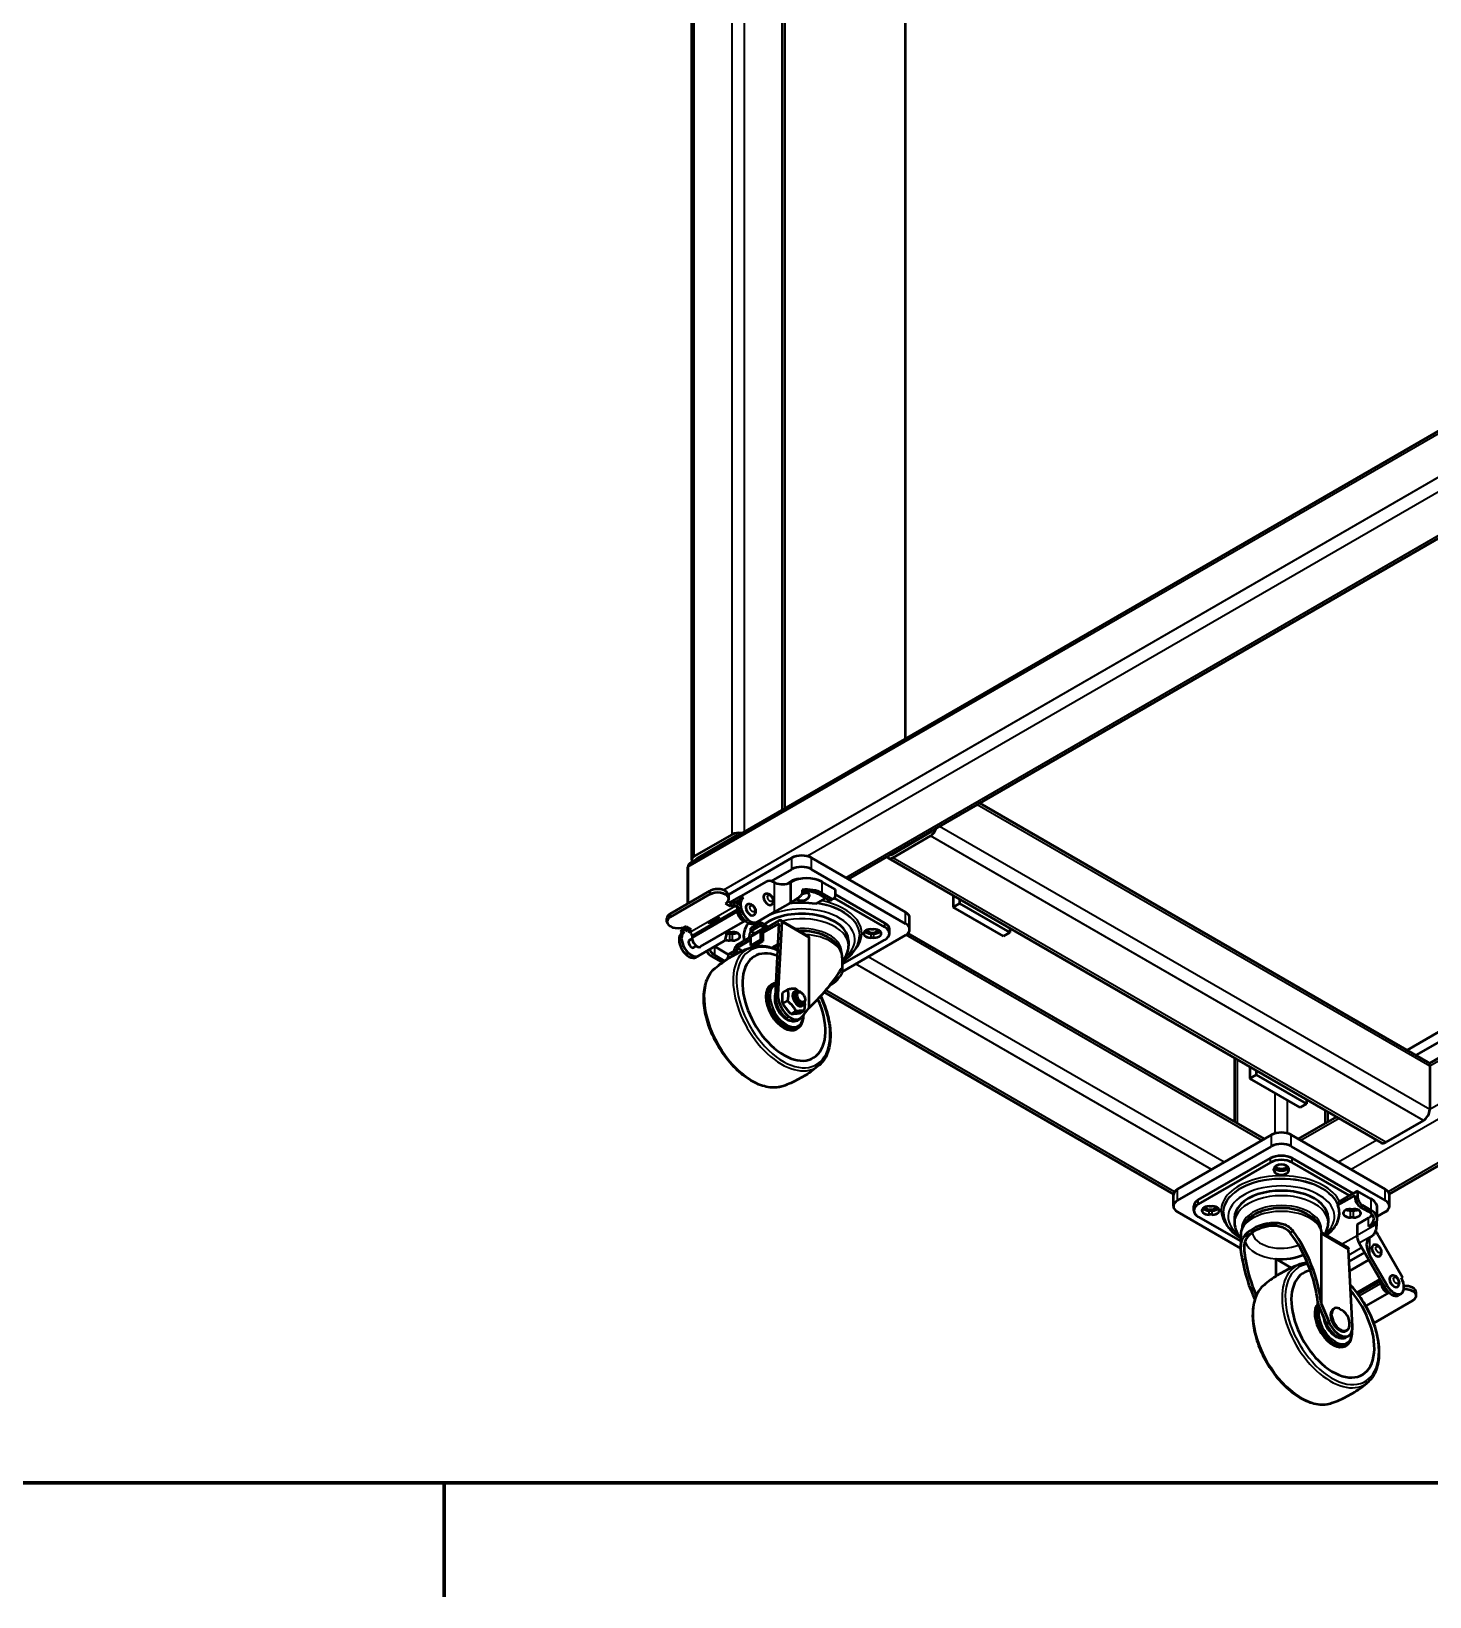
# Model space of a CAD drawing. Header units: millimetres. Extents: x 66 to 8570, y 188 to 5400.
# Drawn here: x 1864 to 2864, y 234 to 1353 of the extents above; entities that cross this region are included whole.
import ezdxf

# ---------------------------------------------------------------- set-up
doc = ezdxf.new("R2010")
doc.units = ezdxf.units.MM
doc.header["$LTSCALE"] = 20
for name, color, linetype, lineweight in [('Border (ANSI)', 7, 'Continuous', 70), ('Visible (ANSI)', 7, 'Continuous', 50), ('Visible Narrow (ANSI)', 7, 'Continuous', 35)]:
    doc.layers.add(name, color=color, linetype=linetype, lineweight=lineweight)

# ---------------------------------------------------------------- blocks, each defined once
blk = doc.blocks.new('Borders Default Border')
at = {"layer": 'Border (ANSI)'}
blk.add_line((107.95, 15.748), (107.95, 11.684), dxfattribs=at)
at = {"layer": 'Border (ANSI)', "flags": 128}
blk.add_lwpolyline([(9.652, 15.748), (9.652, 263.652), (422.148, 263.652), (422.148, 15.748), (9.652, 15.748)], dxfattribs=at)

msp = doc.modelspace()

# ---------------------------------------------------------------- linework, layer by layer
at = {"layer": 'Visible (ANSI)'}
for p, q in [((2336, 760.4), (2336, 2227.9)), ((2402.5, 797.3), (2402.5, 1700.1)), ((2488.9, 847.2), (2488.9, 1617.7)), ((2990.9, 1137), (2336, 758.9)), ((2927.6, 1023.6), (2447.9, 746.7)), ((3296.5, 883.8), (2847.5, 624.5)), ((2854, 620.7), (3256.7, 853.3)), ((3257.9, 842.8), (2863.3, 614.9)), ((2862.3, 615.9), (2541.9, 800.9)), ((3308.8, 795.3), (2834.7, 521.5)), ((2364.8, 778.6), (2337.8, 763)), ((2340.1, 761.7), (2367, 777.3)), ((2479.8, 764.6), (2506.7, 780.2)), ((2506.7, 777.6), (2479.8, 762)), ((2362.4, 735.7), (2407.6, 761.8)), ((2421.7, 761.8), (2488.9, 723)), ((2829.1, 558.2), (2476.6, 761.7)), ((2333.3, 729.2), (2333.3, 755.2)), ((2333.3, 755.2), (2333.3, 729.2)), ((2393, 745.2), (2407.6, 753.6)), ((2421.7, 753.6), (2488.9, 714.8)), ((2371.8, 734.8), (2389.1, 744.8)), ((2403.9, 743.4), (2406.9, 745.1)), ((2406.5, 744.4), (2407.2, 744.8)), ((2415, 739), (2415, 737.3)), ((2438.7, 739.3), (2429.1, 744.8)), ((2438.7, 735.2), (2438.7, 739.3)), ((2348.9, 738.2), (2320.6, 721.9)), ((2320.6, 719.4), (2348.9, 735.8)), ((2363.9, 727.1), (2360.2, 729.2)), ((2361.9, 730.7), (2363.9, 729.5)), ((2362.5, 732.5), (2362.5, 734.9)), ((2363.3, 729.9), (2370, 733.8)), ((2363.9, 729.5), (2366.1, 730.7)), ((2363.9, 727.1), (2363.9, 729.5)), ((2366.1, 728.3), (2363.9, 727.1)), ((2366.1, 728.3), (2366.1, 730.7)), ((2366.1, 730.7), (2369.1, 729)), ((2367.3, 727.6), (2366.1, 728.3)), ((2367.2, 730.1), (2370.7, 732.1)), ((2370, 733.8), (2371.8, 734.8)), ((2370, 733.8), (2370.9, 732.2)), ((2372.7, 733.3), (2370.9, 732.2)), ((2372.7, 733.3), (2371.8, 734.8)), ((2406.5, 729.7), (2395.2, 723.2)), ((2407.2, 730.1), (2406.5, 729.7)), ((2407.2, 730.1), (2408.9, 731.1)), ((2419.9, 735.6), (2419.9, 734.4)), ((2431.6, 733.1), (2424.5, 729.1)), ((2427.4, 735.6), (2433.4, 732.1)), ((2429.1, 736.6), (2435.2, 733.1)), ((2435.9, 731.9), (2437.7, 732.9)), ((2474, 712.3), (2438, 733.1)), ((2438.7, 735.7), (2474, 715.3)), ((2523, 734.9), (2523, 726.7)), ((2523, 726.7), (2527.5, 729.3)), ((2527.5, 732.3), (2527.5, 729.3)), ((2527.5, 729.3), (2563.4, 708.6)), ((2318.3, 716.2), (2318.3, 718.6)), ((2342.2, 698.4), (2374.3, 716.9)), ((2347.8, 715.9), (2354.9, 720)), ((2355.8, 718.7), (2348.7, 714.6)), ((2349.6, 715.2), (2349.6, 716.9)), ((2368.7, 723.5), (2368.7, 725.1)), ((2395.2, 723.2), (2382.9, 716.1)), ((2387.1, 710.4), (2398.6, 717.1)), ((2418.6, 706.4), (2399.9, 717.2)), ((2491.8, 710.8), (2491.8, 718.9)), ((2558.9, 706), (2523, 726.7)), ((2328, 709.5), (2329.7, 710.5)), ((2328, 709.5), (2328.8, 708)), ((2330.6, 709), (2328.8, 708)), ((2329.7, 710.5), (2331.6, 711.5)), ((2330.6, 709), (2329.7, 710.5)), ((2331.6, 711.5), (2332.9, 712.3)), ((2331.6, 709.5), (2331.6, 711.5)), ((2331.6, 709.5), (2333.5, 710.6)), ((2331.9, 712.9), (2335.7, 710.7)), ((2333.5, 709.5), (2333.5, 712)), ((2335.7, 710.7), (2333.5, 709.5)), ((2333.5, 709.5), (2334.7, 708.8)), ((2336.2, 706.4), (2336.2, 704.7)), ((2360.6, 709), (2360.6, 705.9)), ((2363, 708.8), (2365.2, 708.8)), ((2363, 707.7), (2365.2, 707.7)), ((2368.5, 699.7), (2378.2, 705.3)), ((2385.2, 715.7), (2378.2, 711.7)), ((2378.2, 709.5), (2385.2, 713.6)), ((2378.2, 709.5), (2378.2, 711.7)), ((2381.1, 707.9), (2378.2, 709.5)), ((2378.2, 699.3), (2378.2, 705.3)), ((2378.7, 706.5), (2385.8, 710.6)), ((2381.1, 715), (2382.9, 716.1)), ((2389.1, 713.5), (2385.2, 715.7)), ((2385.2, 715.7), (2385.2, 713.6)), ((2385.2, 713.6), (2388.9, 711.5)), ((2385.2, 709.4), (2385.2, 703.3)), ((2398.5, 715), (2387, 708.4)), ((2387.1, 710.4), (2387, 708.4)), ((2387, 708.4), (2387.1, 708.3)), ((2387.1, 702.3), (2387.1, 708.3)), ((2395.8, 662.9), (2398.5, 715)), ((2400.3, 716.1), (2397.6, 664)), ((2488.9, 706.7), (2443.5, 680.5)), ((2456.1, 706.6), (2456.1, 706.3)), ((2464.1, 710.9), (2466.3, 710.9)), ((2464.1, 707.7), (2466.3, 707.7)), ((2477.3, 707.8), (2477.3, 710.8)), ((2745.5, 560.9), (2490.6, 708)), ((2563.4, 708.6), (2558.9, 706)), ((2563.4, 711.6), (2563.4, 708.6)), ((2336.2, 704.1), (2334.3, 703)), ((2339.2, 698.9), (2337.3, 697.8)), ((2358.9, 702.2), (2340.8, 691.8)), ((2362, 692.9), (2352.4, 698.4)), ((2366.5, 695.5), (2362, 692.9)), ((2365.2, 702.8), (2363, 702.8)), ((2366.3, 692.4), (2366.5, 696.6)), ((2368.4, 697.6), (2368.1, 693.4)), ((2378.2, 703.3), (2368.4, 697.6)), ((2372.3, 695.4), (2368.4, 697.6)), ((2385.2, 703.3), (2378.2, 699.3)), ((2379.8, 698.3), (2378.2, 699.3)), ((2380.5, 698.5), (2387.1, 702.3)), ((2385.2, 703.3), (2387.1, 702.3)), ((2419.9, 654.6), (2419.9, 704.8)), ((2443.6, 685.8), (2474, 703.3)), ((2448.1, 702.6), (2448.1, 699)), ((2466.3, 704.8), (2464.1, 704.8)), ((2339, 690.8), (2340.8, 691.8)), ((2356.7, 687.8), (2350.7, 691.3)), ((2358.4, 688.8), (2352.4, 692.3)), ((2362, 692.9), (2362, 690.9)), ((2365.7, 692.1), (2363.1, 693.6)), ((2443.6, 690.4), (2443.6, 681.7)), ((2393.5, 671.5), (2392.8, 671.1)), ((2401.1, 665.7), (2404.4, 667.6)), ((2411, 666.3), (2409.6, 665.5)), ((2414.2, 665.6), (2413.5, 666)), ((2417.1, 660.7), (2417.1, 659.9)), ((2680.5, 521.5), (2430.6, 665.8)), ((2401.1, 657.7), (2404.4, 659.6)), ((2407.1, 650.2), (2410.4, 652.2)), ((2413.1, 650.7), (2416.5, 652.7)), ((2416, 657.6), (2414.6, 656.8)), ((2414.6, 647.9), (2419.9, 654.6)), ((2411.8, 639.8), (2411.1, 639.4)), ((2411.5, 645.7), (2413.3, 646.8)), ((2724.3, 573.1), (2724.3, 618.7)), ((2735.1, 612.5), (2735.1, 604.2)), ((2735.1, 604.2), (2739.6, 606.8)), ((2739.6, 609.9), (2739.6, 606.8)), ((2739.6, 606.8), (2775.6, 586.1)), ((2863.7, 613), (2863.7, 581.9)), ((2771.1, 583.5), (2735.1, 604.2)), ((2775.6, 586.1), (2771.1, 583.5)), ((2775.6, 589.1), (2775.6, 586.1)), ((2797.1, 576.7), (2769.7, 560.9)), ((2790.9, 573.1), (2790.9, 580.3)), ((2859.2, 574.1), (2832.2, 558.6)), ((2683.3, 525), (2750.5, 563.8)), ((2764.7, 563.8), (2831.8, 525)), ((2683.3, 516.8), (2750.5, 555.6)), ((2764.7, 555.6), (2831.8, 516.8)), ((2698.2, 517.3), (2749.8, 547.1)), ((2749.8, 544.1), (2698.2, 514.3)), ((2752.3, 538.4), (2752.3, 539.6)), ((2762.8, 539.6), (2762.8, 538.4)), ((2765.4, 547.1), (2808.9, 521.9)), ((2806.4, 520.4), (2765.4, 544.1)), ((2680.4, 512.8), (2680.4, 520.9)), ((2797.9, 513.5), (2810.3, 520.6)), ((2806.4, 520.4), (2799.1, 516.3)), ((2812, 523.7), (2806.4, 520.4)), ((2810.3, 520.6), (2810.3, 518.6)), ((2821.6, 518.2), (2812, 523.7)), ((2812, 523.7), (2812, 519.6)), ((2834.8, 512.8), (2834.8, 520.9)), ((2728.6, 482.5), (2683.3, 508.7)), ((2695, 509.8), (2695, 512.8)), ((2698.2, 505.3), (2728.6, 487.8)), ((2706, 512.9), (2708.1, 512.9)), ((2706, 509.7), (2708.1, 509.7)), ((2708.1, 506.8), (2706, 506.8)), ((2716.1, 508.6), (2716.1, 508.3)), ((2724.1, 504.6), (2724.1, 501)), ((2791.1, 504.6), (2791.1, 501)), ((2797.9, 514.3), (2797.9, 514)), ((2797.9, 514), (2797.9, 513.5)), ((2807.1, 510.8), (2809.2, 510.8)), ((2807.1, 509.7), (2809.2, 509.7)), ((2809.2, 504.8), (2807.1, 504.8)), ((2819.8, 504.5), (2811.7, 499.8)), ((2813.8, 512.5), (2819.8, 509)), ((2815.6, 513.5), (2821.6, 510)), ((2826.1, 503.7), (2826.1, 511.9)), ((2831.8, 508.7), (2826.1, 505.4)), ((2728.6, 492.4), (2728.6, 483.7)), ((2786.1, 493.4), (2786.1, 443.2)), ((2786.3, 494.1), (2805.1, 483.3)), ((2811.7, 499.8), (2811.7, 492)), ((2825.8, 501.8), (2819.8, 498.4)), ((2825.8, 500.1), (2825.8, 501.8)), ((2808.4, 426.8), (2805.7, 482)), ((2813.3, 486.4), (2831.4, 455.1)), ((2820.9, 490.5), (2821.6, 490.9)), ((2827, 492), (2844.3, 462)), ((2753.6, 475.3), (2753.6, 462.7)), ((2753.6, 475.3), (2764.7, 468.8)), ((2806.1, 473.3), (2817.2, 479.7)), ((2806.5, 466.6), (2820.2, 474.5)), ((2833.2, 456.1), (2820.9, 477.4)), ((2828.2, 460.6), (2811.7, 451.1)), ((2829, 457.7), (2829, 459.3)), ((2844.3, 462), (2843.4, 461.5)), ((2834.6, 451.1), (2818, 441.5)), ((2843.2, 450.3), (2841.4, 449.3)), ((2854, 448.8), (2854, 451.2)), ((2789.6, 429.2), (2783.7, 443.6)), ((2786.1, 443.2), (2791.5, 430.3)), ((2794.7, 439.3), (2795.4, 439.7)), ((2851.6, 445.5), (2823.6, 429.3)), ((2803.7, 423.7), (2804.4, 424.1)), ((2805.7, 420.2), (2803.9, 419.2)), ((2803.5, 412.8), (2804.2, 413.2))]:
    msp.add_line(p, q, dxfattribs=at)
msp.add_arc((2794.3, 428.6), 12, 354.105, 65.895, dxfattribs=at)
for centre, major_axis, ratio, start_param, end_param in [((2369.3, 776), (-6.35, 0), 0.57735, 4.354069, 5.497787), ((2369.3, 776), (3.17, 0), 0.57735, 1.761692, 2.356194), ((2506.7, 782.8), (-3.18, -5.5), 0.57735, 0.785398, 1.929116), ((2506.7, 782.8), (1.59, 2.75), 0.57735, 3.926991, 4.521494), ((2342.3, 760.4), (-6.35, 0), 0.57735, 5.497787, 6.641505), ((2342.3, 760.4), (-3.17, 0), 0.57735, 5.497787, 6.09229), ((2414.6, 757.7), (10, 0), 0.57735, 0.785398, 2.356194), ((2479.8, 767.2), (-3.18, -5.5), 0.57735, 5.924866, 7.068583), ((2479.8, 767.2), (-1.59, -2.75), 0.57735, 0.190895, 0.785398), ((2342.3, 755.2), (8.98, 0), 0.57735, 2.356194, 3.141593), ((2342.3, 755.2), (8.98, 0), 0.57735, 2.356194, 3.141593), ((2414.6, 749.6), (10, 0), 0.57735, 0.785398, 2.356194), ((2354.5, 734.9), (8, 0), 0.57735, 0, 2.356194), ((2395.6, 733.5), (-6.5, 11.3), 0.57735, 5.542785, 6.283185), ((2400.9, 747.6), (8, 0), 0.57735, 4.000153, 5.497787), ((2414.6, 740.6), (11, 0), 0.57735, 1.746277, 2.356194), ((2418.2, 738.4), (15.5, 0), 0.57735, 0.785398, 2.356194), ((2418.2, 730.3), (-15.5, 0), 0.57735, 3.926991, 4.9219), ((2354.5, 732.5), (8, 0), 0.57735, 5.497787, 8.63938), ((2367.3, 726), (-1, 1.73), 0.57735, 3.926991, 5.497787), ((2376.1, 723.7), (-5, 8.66), 0.57735, 0.040213, 3.141593), ((2377.9, 724.7), (5, -8.66), 0.57735, 3.181806, 6.283185), ((2377.9, 724.7), (2.25, -3.9), 0.57735, 3.141593, 6.283185), ((2390.6, 732.1), (2.25, -3.9), 0.57735, 3.141593, 6.283185), ((2414.6, 705.8), (-41.5, 0), 0.57735, 4.471586, 4.933122), ((2414.6, 734.4), (5.25, 0), 0.57735, 3.906487, 6.283185), ((2414.6, 739.3), (5.25, 0), 0.57735, 4.741721, 5.615003), ((2418.2, 730.3), (13, 0), 0.57735, 0.785398, 1.821389), ((2414.6, 740), (-4.19, 0), 0.57735, 1.645319, 1.926991), ((2414.6, 735.6), (5.25, 0), 0.57735, 0, 0.811344), ((2433.4, 736.2), (2.5, -4.33), 0.57735, 5.497787, 6.283185), ((2435.2, 737.2), (2.5, -4.33), 0.57735, 5.497787, 7.068583), ((2326.3, 716.2), (-8, 0), 0.57735, 5.497787, 8.63938), ((2326.3, 718.6), (-8, 0), 0.57735, 5.497787, 6.283185), ((2354.5, 718.6), (1, -1.73), 0.57735, 1.308997, 2.103514), ((2372.2, 721.5), (2.5, -4.33), 0.57735, 3.926991, 6.095669), ((2372.2, 721.5), (1.5, -2.6), 0.57735, 3.853842, 5.570936), ((2414.6, 702.6), (33.5, 0), 0.57735, 0, 2.496957), ((2398.5, 715), (1.41, 2.19), 0.542875, 5.523665, 7.094462), ((2481.8, 718.9), (10, 0), 0.57735, 0, 0.785398), ((2334, 699.4), (-5, 8.66), 0.57735, 0.040213, 3.141593), ((2335.8, 700.4), (5, -8.66), 0.57735, 3.181806, 6.283185), ((2334.7, 707.2), (1, -1.73), 0.57735, 0.785398, 2.356194), ((2347.5, 714.5), (-1, 1.73), 0.57735, 4.45059, 5.245107), ((2354.9, 709.2), (4, -6.93), 0.57735, 0, 0.785398), ((2363, 705.8), (5.25, 0), 0.57735, 1.570796, 2.061679), ((2363, 710.8), (5.25, 0), 0.57735, 4.221506, 4.712389), ((2364.1, 710.8), (-4.19, 0), 0.57735, 0.997452, 2.144141), ((2365.2, 705.8), (5.25, 0), 0.57735, 4.712389, 7.853982), ((2365.2, 710.8), (5.25, 0), 0.57735, 4.712389, 5.318989), ((2414.6, 705.8), (-41.5, 0), 0.57735, 5.874846, 6.416015), ((2380, 704.2), (-1.3, 2.25), 0.57735, 0, 0.785398), ((2387.1, 708.3), (-1.3, 2.25), 0.57735, 5.497787, 7.068583), ((2389.1, 711.4), (-1.3, 2.25), 0.57735, 4.766809, 5.497787), ((2464.1, 707.8), (-5.25, 0), 0.57735, 4.712389, 7.853982), ((2464.1, 710.8), (5.25, 0), 0.57735, 3.647811, 4.712389), ((2465.2, 710.8), (4.19, 0), 0.57735, 3.33767, 6.087108), ((2466.3, 707.8), (5.25, 0), 0.57735, 4.712389, 7.853982), ((2466.3, 710.8), (5.25, 0), 0.57735, 4.712389, 5.776967), ((2466.3, 710.8), (11, 0), 0.57735, 0, 0.785398), ((2466.3, 707.8), (11, 0), 0.57735, 5.497787, 7.068583), ((2481.8, 710.8), (10, 0), 0.57735, 5.497787, 7.068583), ((2335.8, 700.4), (1.5, -2.6), 0.57735, 3.141593, 6.283185), ((2339.7, 702.7), (2.5, -4.33), 0.57735, 3.926991, 6.283185), ((2361.6, 697.6), (-15.5, 0), 0.57735, 0.276055, 0.785398), ((2361.6, 697.6), (-13, 0), 0.57735, 0.164982, 0.785398), ((2361.6, 703.7), (-13, 0), 0.57735, 0.780947, 0.785398), ((2363, 705.8), (-5.25, 0), 0.57735, 0.947804, 1.570796), ((2368.4, 697.6), (-1.41, -2.19), 0.542875, 3.952869, 5.523665), ((2401.9, 655.2), (21, -36.4), 0.57735, 2.51297, 7.6826), ((2414.6, 688.3), (26.4, 0), 0.57735, 2.267398, 2.490816), ((2356.7, 691.9), (2.5, -4.33), 0.57735, 5.497787, 5.965767), ((2358.4, 692.9), (-2.5, 4.33), 0.57735, 2.356194, 2.737949), ((2358.4, 692.9), (2.5, -4.33), 0.57735, 0.470984, 0.785398), ((2402.6, 655.7), (9.1, -15.8), 0.57735, 2.869487, 6.884315), ((2414.6, 659.4), (-28.6, -27.8), 0.17841, 1.582186, 2.671858), ((2414.6, 682.7), (29, 0), 0.57735, 5.469652, 5.935222), ((2401.9, 655.2), (9.1, -15.8), 0.57735, 3.141593, 6.283185), ((2403.8, 656.3), (6, -10.4), 0.57735, 3.551732, 5.943593), ((2405, 657), (6.5, -11.3), 0.57735, 3.868851, 6.283185), ((2406.8, 658.1), (6.5, -11.3), 0.57735, 3.868851, 6.505459), ((2412.1, 661.1), (2.87, -4.98), 0.57735, 2.625113, 6.799665), ((2412.1, 661.1), (2.5, -4.33), 0.57735, 3.141593, 6.283185), ((2413.5, 661.9), (2.5, -4.33), 0.57735, 2.356194, 7.068583), ((2859.2, 610.4), (3.18, 5.5), 0.57735, 5.497787, 6.283185), ((2859.2, 579.3), (-3.18, -5.5), 0.57735, 0.785398, 2.356194), ((2757.6, 559.7), (10, 0), 0.57735, 0.785398, 2.356194), ((2757.6, 542.6), (11, 0), 0.57735, 0.785398, 2.356194), ((2757.6, 551.6), (10, 0), 0.57735, 0.785398, 2.356194), ((2832.2, 563.7), (-3.18, -5.5), 0.57735, 0, 0.785398), ((2757.6, 539.6), (-11, 0), 0.57735, 3.926991, 5.497787), ((2757.6, 539.6), (-5.25, 0), 0.57735, 3.141593, 6.283185), ((2757.6, 538.4), (5.25, 0), 0.57735, 3.141593, 6.283185), ((2757.6, 541.3), (-5.25, 0), 0.57735, 0.286757, 2.854836), ((2757.6, 542), (4.19, 0), 0.57735, 3.326951, 6.097827), ((2690.4, 520.9), (-10, 0), 0.57735, 5.497787, 6.283185), ((2690.4, 512.8), (-10, 0), 0.57735, 5.497787, 7.068583), ((2706, 512.8), (-11, 0), 0.57735, 5.497787, 6.283185), ((2757.6, 504.6), (33.5, 0), 0.57735, 0, 3.141593), ((2813.8, 516.6), (2.5, -4.33), 0.57735, 3.926991, 5.497787), ((2815.6, 517.6), (2.5, -4.33), 0.57735, 3.926991, 5.497787), ((2810.6, 511.9), (15.5, 0), 0.57735, 0, 0.785398), ((2824.8, 520.9), (10, 0), 0.57735, 0, 0.785398), ((2824.8, 512.8), (10, 0), 0.57735, 5.497787, 7.068583), ((2706, 509.8), (-11, 0), 0.57735, 5.497787, 7.068583), ((2706, 509.8), (-5.25, 0), 0.57735, 4.712389, 7.853982), ((2706, 512.8), (5.25, 0), 0.57735, 3.647811, 4.712389), ((2707, 512.8), (4.19, 0), 0.57735, 3.33767, 6.087108), ((2708.1, 509.8), (5.25, 0), 0.57735, 4.712389, 7.853982), ((2708.1, 512.8), (5.25, 0), 0.57735, 4.712389, 5.776967), ((2757.6, 507.8), (41.5, 0), 0.57735, 6.021683, 6.523988), ((2807.1, 507.8), (-5.25, 0), 0.57735, 4.712389, 7.853982), ((2807.1, 512.8), (5.25, 0), 0.57735, 4.105788, 4.712389), ((2808.2, 512.8), (-4.19, 0), 0.57735, 0.997452, 2.144141), ((2809.2, 507.8), (5.25, 0), 0.57735, 4.712389, 7.853982), ((2809.2, 512.8), (5.25, 0), 0.57735, 4.712389, 5.318989), ((2810.6, 503.7), (13, 0), 0.57735, 5.497787, 7.068583), ((2810.6, 509.8), (-13, 0), 0.57735, 2.356194, 2.721389), ((2810.6, 503.7), (15.5, 0), 0.57735, 6.073674, 7.068583), ((2757.6, 484.7), (-29, 0), 0.57735, 5.060353, 5.935222), ((2757.6, 484.7), (26.4, 0), 0.57735, 2.256686, 2.455703), ((2757.6, 461.4), (-17.3, 45.6), 0.437603, 4.151201, 5.323797), ((2757.6, 461.4), (-19, 50.1), 0.437603, 4.181133, 5.270806), ((2820.5, 488.2), (6.5, -11.3), 0.57735, 1.570796, 1.848377), ((2803.9, 481), (1.18, 2.32), 0.609858, 5.465134, 6.250532), ((2817.3, 488.7), (4, -6.93), 0.57735, 3.926991, 4.712389), ((2826.5, 480.7), (5.66, -9.8), 0.57735, 3.141593, 4.712389), ((2810.6, 509.9), (11, -19), 0.57735, 0, 0.142385), ((2825.5, 481), (2.25, -3.9), 0.57735, 3.141593, 6.283185), ((2757.6, 461.4), (-19, 50.1), 0.437603, 1.154104, 1.712836), ((2757.6, 461.4), (-17.3, 45.6), 0.437603, 1.101113, 1.680106), ((2757.6, 490.3), (-26.4, 0), 0.57735, 1.417448, 2.220088), ((2794.4, 428.7), (-21, 36.4), 0.57735, 6.067787, 11.334946), ((2838.2, 459), (5, -8.66), 0.57735, 4.712389, 7.813769), ((2838.2, 459), (2.25, -3.9), 0.57735, 3.141593, 6.283185), ((2832.5, 455.7), (2.5, -4.33), 0.57735, 3.926991, 6.095669), ((2832.5, 455.7), (1.5, -2.6), 0.57735, 3.975568, 5.570936), ((2836.4, 457.9), (5, -8.66), 0.57735, 4.712389, 6.283185), ((2846, 448.8), (8, 0), 0.57735, 5.497787, 7.959946), ((2846, 451.2), (8, 0), 0.57735, 0, 1.664701), ((2794.4, 428.7), (-9.1, 15.8), 0.57735, 0.174296, 3.141593), ((2795.1, 429.1), (-9.1, 15.8), 0.57735, 0.257563, 3.742723), ((2799.2, 431.5), (4.5, -7.79), 0.57735, 3.141593, 6.283185), ((2799.9, 431.9), (-4.5, 7.79), 0.57735, 5.609834, 10.09813), ((2796.2, 429.7), (6, -10.4), 0.57735, 4.012112, 5.943593), ((2797.4, 430.4), (6.5, -11.3), 0.57735, 4.490116, 6.283185), ((2799.2, 431.5), (6.5, -11.3), 0.57735, 4.490116, 7.126723)]:
    msp.add_ellipse(centre, major_axis=major_axis, ratio=ratio, start_param=start_param, end_param=end_param, dxfattribs=at)
msp.add_ellipse((2414.2, 662.3), major_axis=(2, -3.46), ratio=0.57735, dxfattribs=at)
for points in [[(2395.2, 744.4), (2395.3, 744.3), (2395.5, 744.2), (2395.6, 744.1)], [(2373.2, 706), (2373.2, 704.9), (2373.3, 703.8), (2373.6, 702.6)]]:
    msp.add_open_spline(points, degree=3, dxfattribs=at)
for points, knots in [([(2375.6, 728.6), (2375.9, 728.8), (2376.2, 728.9), (2376.9, 729), (2377.2, 729), (2377.9, 728.9), (2378.2, 728.8), (2378.9, 728.5), (2379.3, 728.2), (2380, 727.6), (2380.3, 727.3), (2380.9, 726.5), (2381.1, 726), (2381.5, 725.1), (2381.6, 724.6), (2381.7, 723.7), (2381.7, 723.2), (2381.4, 722.3), (2381.2, 721.9), (2380.7, 721.2), (2380.4, 721), (2380.1, 720.8)], [3.926991, 3.926991, 3.926991, 3.926991, 4.127088, 4.127088, 4.343481, 4.343481, 4.611084, 4.611084, 4.962215, 4.962215, 5.363429, 5.363429, 5.762505, 5.762505, 6.163316, 6.163316, 6.556308, 6.556308, 6.854136, 6.854136, 7.068583, 7.068583, 7.068583, 7.068583]), ([(2388.4, 736), (2388.6, 736.1), (2389, 736.3), (2389.6, 736.4), (2389.9, 736.4), (2390.6, 736.3), (2391, 736.2), (2391.7, 735.8), (2392, 735.6), (2392.7, 735), (2393.1, 734.6), (2393.6, 733.8), (2393.8, 733.4), (2394.2, 732.5), (2394.3, 732), (2394.4, 731), (2394.4, 730.5), (2394.1, 729.6), (2393.9, 729.2), (2393.4, 728.6), (2393.2, 728.4), (2392.9, 728.2)], [3.926991, 3.926991, 3.926991, 3.926991, 4.127088, 4.127088, 4.343481, 4.343481, 4.611084, 4.611084, 4.962215, 4.962215, 5.363429, 5.363429, 5.762505, 5.762505, 6.163316, 6.163316, 6.556308, 6.556308, 6.854136, 6.854136, 7.068583, 7.068583, 7.068583, 7.068583]), ([(2415, 737.3), (2415, 736.7), (2414.8, 736.1), (2414.1, 734.9), (2413.6, 734.4), (2412.8, 733.7), (2412.5, 733.4), (2411.8, 732.9), (2411.5, 732.7), (2410.5, 732), (2409.8, 731.6), (2409, 731.2), (2409, 731.1), (2408.9, 731.1)], [0, 0, 0, 0, 0.2110002, 0.2110002, 0.4220004, 0.4220004, 0.5387088, 0.5387088, 0.6554173, 0.6554173, 0.8899444, 0.8899444, 0.9146047, 0.9146047, 0.9146047, 0.9146047]), ([(2443.6, 690.4), (2443.6, 692.3), (2443.3, 694.1), (2441.7, 697.7), (2440.6, 699.3), (2437.5, 702.6), (2435.5, 704), (2430.7, 706.6), (2427.9, 707.6), (2422, 709), (2418.9, 709.4), (2415, 709.5), (2414.1, 709.5), (2413.3, 709.5)], [0.785398, 0.785398, 0.785398, 0.785398, 1.025598, 1.025598, 1.29007, 1.29007, 1.610176, 1.610176, 1.961914, 1.961914, 2.312156, 2.312156, 2.406687, 2.406687, 2.406687, 2.406687]), ([(2419.9, 704.8), (2419.9, 704.9), (2419.9, 705), (2419.8, 705.3), (2419.7, 705.5), (2419.4, 705.8), (2419.2, 706.1), (2418.8, 706.3), (2418.7, 706.3), (2418.6, 706.4)], [0.9869276, 0.9869276, 0.9869276, 0.9869276, 1.0366018, 1.0366018, 1.0862761, 1.0862761, 1.1856246, 1.1856246, 1.2168235, 1.2168235, 1.2168235, 1.2168235]), ([(2443.6, 688), (2445.6, 689.1), (2447.3, 690.3), (2451.4, 694), (2453.4, 696.6), (2455.6, 701.7), (2456.1, 704), (2456.1, 706.3)], [6.2961399, 6.2961399, 6.2961399, 6.2961399, 6.4925119, 6.4925119, 6.8206942, 6.8206942, 7.0685835, 7.0685835, 7.0685835, 7.0685835]), ([(2352.7, 683), (2354.2, 684.3), (2355.8, 685.5), (2359, 687.9), (2360.6, 689), (2364, 691.1), (2365.8, 692.1), (2369.3, 694), (2371.1, 694.9), (2374.7, 696.5), (2376.6, 697.2), (2378.4, 697.9)], [2.2518267, 2.2518267, 2.2518267, 2.2518267, 2.2935738, 2.2935738, 2.3353209, 2.3353209, 2.377068, 2.377068, 2.4188151, 2.4188151, 2.4605622, 2.4605622, 2.4605622, 2.4605622]), ([(2378.4, 697.9), (2381.3, 698.9), (2384.5, 699.2), (2391, 698.5), (2394.2, 697.5), (2397.5, 696)], [2.4605622, 2.4605622, 2.4605622, 2.4605622, 2.7591904, 2.7591904, 3.0410001, 3.0410001, 3.0410001, 3.0410001]), ([(2443.6, 688.1), (2445, 689.6), (2446.2, 691.3), (2447.7, 695), (2448.1, 697), (2448.1, 699)], [6.5890108, 6.5890108, 6.5890108, 6.5890108, 6.8289367, 6.8289367, 7.0685835, 7.0685835, 7.0685835, 7.0685835]), ([(2401.4, 598.7), (2398.5, 597.7), (2395.3, 597.4), (2388.4, 598.2), (2384.7, 599.3), (2377.3, 603.1), (2373.5, 605.7), (2366.3, 612.1), (2362.9, 615.9), (2356.7, 624.2), (2354, 628.7), (2349.5, 638), (2347.7, 642.9), (2345.3, 652.4), (2344.6, 657), (2344.6, 665.8), (2345.2, 669.9), (2347.6, 676.9), (2349.4, 679.9), (2352.1, 682.5), (2352.4, 682.8), (2352.7, 683)], [5.602155, 5.602155, 5.602155, 5.602155, 5.900783, 5.900783, 6.218348, 6.218348, 6.544966, 6.544966, 6.871385, 6.871385, 7.196763, 7.196763, 7.522028, 7.522028, 7.848179, 7.848179, 8.175103, 8.175103, 8.495764, 8.495764, 8.535012, 8.535012, 8.535012, 8.535012]), ([(2442.4, 681.9), (2442.5, 682.1), (2442.6, 682.2), (2442.9, 682.6), (2443.1, 682.7), (2443.4, 682.7), (2443.5, 682.5), (2443.7, 681.9), (2443.7, 681.4), (2443.4, 680.2), (2443.2, 679.4), (2442.5, 678), (2442.2, 677.5), (2441.9, 677)], [12.959923, 12.959923, 12.959923, 12.959923, 13.124524, 13.124524, 13.45579, 13.45579, 13.827572, 13.827572, 14.199354, 14.199354, 14.69309, 14.69309, 14.961738, 14.961738, 14.961738, 14.961738]), ([(2402.8, 641.7), (2401.4, 642.4), (2400.1, 643.5), (2397.6, 645.9), (2396.4, 647.3), (2394.3, 650.4), (2393.4, 652), (2391.9, 655.4), (2391.4, 657.2), (2390.7, 660.5), (2390.5, 662.2), (2390.7, 665.2), (2391, 666.6), (2392.1, 669), (2392.8, 669.9), (2394.5, 671.2), (2395.3, 671.6), (2396.2, 671.8)], [0, 0, 0, 0, 0.327728, 0.327728, 0.654648, 0.654648, 0.980563, 0.980563, 1.306597, 1.306597, 1.633788, 1.633788, 1.961189, 1.961189, 2.277859, 2.277859, 2.53143, 2.53143, 2.53143, 2.53143]), ([(2428.2, 663.1), (2430.4, 658.5), (2432.1, 653.7), (2434.5, 644.2), (2435.2, 639.6), (2435.2, 630.8), (2434.6, 626.8), (2432.2, 619.7), (2430.4, 616.7), (2427.7, 614.1), (2427.4, 613.8), (2427.1, 613.6)], [4.058609, 4.058609, 4.058609, 4.058609, 4.380436, 4.380436, 4.706586, 4.706586, 5.03351, 5.03351, 5.354172, 5.354172, 5.393419, 5.393419, 5.393419, 5.393419]), ([(2415.8, 649.4), (2415.8, 648.8), (2415.8, 648.1), (2415.5, 646), (2415.2, 644.7), (2413.9, 642.5), (2413.1, 641.6), (2411.3, 640.4), (2410.2, 640), (2407.9, 639.9), (2406.7, 640), (2404.5, 640.8), (2403.7, 641.2), (2402.8, 641.7)], [4.692812, 4.692812, 4.692812, 4.692812, 4.833569, 4.833569, 5.160338, 5.160338, 5.47302, 5.47302, 5.766972, 5.766972, 6.074425, 6.074425, 6.283185, 6.283185, 6.283185, 6.283185]), ([(2427.1, 613.6), (2425.6, 612.3), (2424, 611.1), (2420.8, 608.7), (2419.2, 607.6), (2415.8, 605.5), (2414, 604.5), (2410.5, 602.6), (2408.7, 601.7), (2405.1, 600.1), (2403.2, 599.4), (2401.4, 598.7)], [5.3934194, 5.3934194, 5.3934194, 5.3934194, 5.4351665, 5.4351665, 5.4769136, 5.4769136, 5.5186607, 5.5186607, 5.5604078, 5.5604078, 5.6021549, 5.6021549, 5.6021549, 5.6021549]), ([(2799.1, 516.3), (2799, 516.2), (2798.8, 516), (2798.5, 515.7), (2798.3, 515.5), (2798.1, 515.2), (2798, 515), (2797.9, 514.6), (2797.9, 514.5), (2797.9, 514.3)], [0.2389893, 0.2389893, 0.2389893, 0.2389893, 0.306263, 0.306263, 0.369127, 0.369127, 0.4264639, 0.4264639, 0.4793179, 0.4793179, 0.4793179, 0.4793179]), ([(2716.1, 508.3), (2716.1, 505.7), (2716.7, 503.1), (2719.1, 498.2), (2721, 495.8), (2724.9, 492.4), (2726.7, 491.1), (2728.6, 490)], [0.7853982, 0.7853982, 0.7853982, 0.7853982, 1.0611533, 1.0611533, 1.3588019, 1.3588019, 1.5578417, 1.5578417, 1.5578417, 1.5578417]), ([(2786.5, 494), (2786.3, 495.3), (2786, 496.6), (2784.7, 499.7), (2783.5, 501.3), (2780.4, 504.6), (2778.4, 506), (2773.6, 508.6), (2770.9, 509.6), (2765, 511), (2761.9, 511.4), (2755.7, 511.6), (2752.6, 511.3), (2746.6, 510.3), (2743.7, 509.4), (2738.5, 507.1), (2736.1, 505.6), (2732.2, 502.1), (2730.6, 500), (2729, 496.1), (2728.6, 494.2), (2728.6, 492.4)], [3.995673, 3.995673, 3.995673, 3.995673, 4.167191, 4.167191, 4.431662, 4.431662, 4.751769, 4.751769, 5.103507, 5.103507, 5.453748, 5.453748, 5.800734, 5.800734, 6.149724, 6.149724, 6.502579, 6.502579, 6.833125, 6.833125, 7.068583, 7.068583, 7.068583, 7.068583]), ([(2789.8, 492.1), (2790.5, 492.6), (2791.2, 493.2), (2794.4, 496), (2796.4, 498.6), (2798.6, 503.6), (2799.1, 505.8), (2799.1, 508)], [3.2714092, 3.2714092, 3.2714092, 3.2714092, 3.3509193, 3.3509193, 3.6791015, 3.6791015, 3.9179021, 3.9179021, 3.9179021, 3.9179021]), ([(2724.1, 501), (2724.1, 498.9), (2724.6, 496.8), (2726.2, 493.1), (2727.3, 491.5), (2728.6, 490.1)], [0.7853982, 0.7853982, 0.7853982, 0.7853982, 1.0372649, 1.0372649, 1.2649708, 1.2649708, 1.2649708, 1.2649708]), ([(2732, 475.3), (2731.9, 475.9), (2731.8, 476.5), (2731.6, 478.3), (2731.4, 479.4), (2731.2, 481.5), (2731.2, 482.6), (2731.2, 484.7), (2731.4, 485.7), (2731.8, 487.5), (2732.1, 488.4), (2732.9, 490.1), (2733.5, 490.9), (2734.7, 492.3), (2735.5, 493), (2736.6, 493.9), (2736.9, 494.1), (2737.2, 494.3)], [1.022672, 1.022672, 1.022672, 1.022672, 1.205668, 1.205668, 1.544911, 1.544911, 1.895678, 1.895678, 2.246445, 2.246445, 2.63823, 2.63823, 3.030014, 3.030014, 3.421799, 3.421799, 3.556731, 3.556731, 3.556731, 3.556731]), ([(2740.9, 496.5), (2741.2, 496.6), (2741.6, 496.8), (2743.1, 497.4), (2744.3, 497.9), (2746.8, 498.5), (2748.1, 498.8), (2750.7, 499.1), (2752, 499.2), (2754.4, 499), (2755.6, 498.8), (2758, 498.1), (2759.2, 497.6), (2761.1, 496.5), (2762, 495.9), (2763.2, 494.7), (2763.6, 494.2), (2764, 493.8)], [4.070438, 4.070438, 4.070438, 4.070438, 4.205369, 4.205369, 4.597154, 4.597154, 4.988939, 4.988939, 5.380724, 5.380724, 5.731491, 5.731491, 6.082258, 6.082258, 6.421501, 6.421501, 6.604497, 6.604497, 6.604497, 6.604497]), ([(2747.7, 500.4), (2748.6, 500.6), (2749.5, 500.8), (2752.1, 501), (2753.7, 501.1), (2756.6, 500.7), (2757.9, 500.5), (2760.4, 499.6), (2761.6, 499), (2763.5, 497.7), (2764.3, 497), (2765.4, 495.8), (2765.8, 495.4), (2766.1, 495)], [1.21256, 1.21256, 1.21256, 1.21256, 1.481208, 1.481208, 1.974944, 1.974944, 2.346726, 2.346726, 2.718508, 2.718508, 3.049775, 3.049775, 3.214376, 3.214376, 3.214376, 3.214376]), ([(2786.3, 494.1), (2786.3, 494.2), (2786.2, 494.1), (2786.2, 493.9), (2786.1, 493.9), (2786.1, 493.7), (2786.1, 493.5), (2786.1, 493.4)], [-0.2315659, -0.2315659, -0.2315659, -0.2315659, -0.115783, -0.115783, -0.0578915, -0.0578915, 0, 0, 0, 0]), ([(2788.6, 492.8), (2789.1, 493.5), (2789.5, 494.3), (2790.7, 497), (2791.1, 499), (2791.1, 501)], [3.5809246, 3.5809246, 3.5809246, 3.5809246, 3.6873441, 3.6873441, 3.9269908, 3.9269908, 3.9269908, 3.9269908]), ([(2823, 492), (2823.1, 492), (2823.1, 492.1), (2823.7, 492.6), (2824.1, 493.2), (2824.6, 494.1), (2824.8, 494.5), (2825.1, 495.2), (2825.2, 495.6), (2825.5, 496.6), (2825.6, 497.4), (2825.8, 498.8), (2825.8, 499.5), (2825.8, 500.1)], [1.3343382, 1.3343382, 1.3343382, 1.3343382, 1.3589986, 1.3589986, 1.5935256, 1.5935256, 1.7102341, 1.7102341, 1.8269425, 1.8269425, 2.0379427, 2.0379427, 2.2489429, 2.2489429, 2.2489429, 2.2489429]), ([(2729.9, 474.1), (2729.8, 474.6), (2729.7, 475.2), (2729.4, 476.9), (2729.2, 477.9), (2728.9, 480.1), (2728.7, 481.3), (2728.6, 483.6), (2728.6, 484.6), (2728.8, 486.7), (2729.1, 487.8), (2729.7, 489.3), (2730, 489.9), (2730.3, 490.4)], [12.959923, 12.959923, 12.959923, 12.959923, 13.124524, 13.124524, 13.45579, 13.45579, 13.827572, 13.827572, 14.199354, 14.199354, 14.69309, 14.69309, 14.961738, 14.961738, 14.961738, 14.961738]), ([(2827.7, 477.1), (2828, 477.3), (2828.3, 477.5), (2828.7, 478), (2828.9, 478.3), (2829.1, 478.9), (2829.2, 479.3), (2829.3, 480), (2829.2, 480.5), (2829.1, 481.4), (2828.9, 481.9), (2828.5, 482.7), (2828.2, 483.1), (2827.6, 483.9), (2827.3, 484.2), (2826.5, 484.8), (2826, 485.1), (2825.1, 485.3), (2824.7, 485.3), (2823.9, 485.2), (2823.5, 485.1), (2823.2, 484.9)], [2.356194, 2.356194, 2.356194, 2.356194, 2.556291, 2.556291, 2.772684, 2.772684, 3.040287, 3.040287, 3.391419, 3.391419, 3.792633, 3.792633, 4.191709, 4.191709, 4.59252, 4.59252, 4.985512, 4.985512, 5.28334, 5.28334, 5.497787, 5.497787, 5.497787, 5.497787]), ([(2770.9, 471.3), (2769, 470.6), (2767.2, 469.9), (2763.6, 468.3), (2761.8, 467.4), (2758.2, 465.5), (2756.5, 464.5), (2753.1, 462.4), (2751.4, 461.3), (2748.2, 458.9), (2746.6, 457.7), (2745.2, 456.5)], [3.8226231, 3.8226231, 3.8226231, 3.8226231, 3.8643702, 3.8643702, 3.9061173, 3.9061173, 3.9478644, 3.9478644, 3.9896115, 3.9896115, 4.0313586, 4.0313586, 4.0313586, 4.0313586]), ([(2776.2, 472.4), (2774.7, 472.3), (2773.4, 472), (2771.6, 471.6), (2771.2, 471.4), (2770.9, 471.3)], [3.6490831, 3.6490831, 3.6490831, 3.6490831, 3.7833752, 3.7833752, 3.8226231, 3.8226231, 3.8226231, 3.8226231]), ([(2840.5, 455.1), (2840.7, 455.2), (2841, 455.4), (2841.4, 455.9), (2841.6, 456.2), (2841.8, 456.9), (2841.9, 457.2), (2842, 458), (2842, 458.4), (2841.8, 459.3), (2841.6, 459.8), (2841.2, 460.7), (2840.9, 461.1), (2840.3, 461.9), (2840, 462.2), (2839.2, 462.8), (2838.7, 463), (2837.8, 463.2), (2837.4, 463.3), (2836.6, 463.1), (2836.3, 463), (2836, 462.9)], [2.356194, 2.356194, 2.356194, 2.356194, 2.556291, 2.556291, 2.772684, 2.772684, 3.040287, 3.040287, 3.391419, 3.391419, 3.792633, 3.792633, 4.191709, 4.191709, 4.59252, 4.59252, 4.985512, 4.985512, 5.28334, 5.28334, 5.497787, 5.497787, 5.497787, 5.497787]), ([(2745.2, 456.5), (2742.8, 454.5), (2740.9, 451.9), (2738.2, 445.5), (2737.4, 441.7), (2736.9, 433.4), (2737.2, 428.8), (2739.2, 419.4), (2740.7, 414.5), (2744.8, 405), (2747.4, 400.4), (2753.2, 391.8), (2756.5, 387.9), (2763.5, 381), (2767.3, 378.1), (2774.8, 373.7), (2778.6, 372.2), (2786, 370.8), (2789.5, 370.9), (2793.1, 371.9), (2793.4, 372), (2793.8, 372.2)], [4.031359, 4.031359, 4.031359, 4.031359, 4.329987, 4.329987, 4.647552, 4.647552, 4.97417, 4.97417, 5.300589, 5.300589, 5.625967, 5.625967, 5.951232, 5.951232, 6.277382, 6.277382, 6.604307, 6.604307, 6.924968, 6.924968, 6.964216, 6.964216, 6.964216, 6.964216]), ([(2819.5, 387), (2821.9, 389), (2823.7, 391.6), (2826.5, 397.9), (2827.3, 401.7), (2827.8, 410.1), (2827.4, 414.6), (2825.5, 424.1), (2824, 428.9), (2819.9, 438.4), (2817.3, 443), (2812.1, 450.7), (2809.6, 453.8), (2807, 456.6)], [0.889766, 0.889766, 0.889766, 0.889766, 1.188394, 1.188394, 1.505959, 1.505959, 1.832577, 1.832577, 2.158996, 2.158996, 2.484374, 2.484374, 2.737537, 2.737537, 2.737537, 2.737537]), ([(2784.4, 441.9), (2784, 441.3), (2783.7, 440.6), (2783.1, 438.5), (2783, 437), (2783.1, 433.9), (2783.4, 432.2), (2784.4, 428.7), (2785.1, 427), (2786.8, 423.7), (2787.8, 422.1), (2790.1, 419.2), (2791.4, 418), (2793.5, 416.2), (2794.4, 415.6), (2795.2, 415.1)], [4.253753, 4.253753, 4.253753, 4.253753, 4.442651, 4.442651, 4.765592, 4.765592, 5.09339, 5.09339, 5.420089, 5.420089, 5.745942, 5.745942, 6.072106, 6.072106, 6.283185, 6.283185, 6.283185, 6.283185]), ([(2795.2, 415.1), (2796.6, 414.3), (2798, 413.8), (2800.6, 413.3), (2801.9, 413.3), (2804.1, 414), (2805, 414.5), (2806.6, 416.1), (2807.2, 417.2), (2808, 419.6), (2808.2, 421), (2808.2, 423), (2808.2, 423.4), (2808.2, 423.9)], [0, 0, 0, 0, 0.327728, 0.327728, 0.648037, 0.648037, 0.946072, 0.946072, 1.245531, 1.245531, 1.565967, 1.565967, 1.661246, 1.661246, 1.661246, 1.661246]), ([(2793.8, 372.2), (2795.7, 372.8), (2797.5, 373.6), (2801.1, 375.2), (2802.9, 376), (2806.5, 377.9), (2808.2, 378.9), (2811.6, 381), (2813.3, 382.2), (2816.5, 384.5), (2818, 385.7), (2819.5, 387)], [0.6810304, 0.6810304, 0.6810304, 0.6810304, 0.7227775, 0.7227775, 0.7645246, 0.7645246, 0.8062717, 0.8062717, 0.8480188, 0.8480188, 0.8897659, 0.8897659, 0.8897659, 0.8897659])]:
    msp.add_open_spline(points, degree=3, knots=knots, dxfattribs=at)
for points, weights in [([(2401.1, 657.7), (2400.6, 661.4), (2401.1, 665.7)], [1.0101035153, 1.16636707294, 1.0101035153]), ([(2410.4, 668.2), (2408.4, 668.5), (2404.4, 667.6)], [1.0101035153, 1.16636707294, 1.0101035153]), ([(2404.4, 667.6), (2405.4, 664.2), (2404.4, 659.6)], [1.0101035153, 1.16636707294, 1.0101035153]), ([(2412.4, 666.5), (2411.6, 667.3), (2410.4, 668.2)], [1.06851271818, 1.0489802315, 1.0101035153]), ([(2407.1, 650.2), (2403.6, 653.7), (2401.1, 657.7)], [1.0101035153, 1.16636707294, 1.0101035153]), ([(2404.4, 659.6), (2408.4, 656.5), (2410.4, 652.2)], [1.0101035153, 1.16636707294, 1.0101035153]), ([(2413.1, 650.7), (2409.6, 650.2), (2407.1, 650.2)], [1.0101035153, 1.16636707294, 1.0101035153]), ([(2410.4, 652.2), (2414.5, 653), (2416.5, 652.7)], [1.0101035153, 1.16636707294, 1.0101035153]), ([(2416.5, 652.7), (2417.2, 656.2), (2416.9, 658.7)], [1.0101035153, 1.12523207975, 1.0707166587])]:
    msp.add_rational_spline(points, weights, degree=2, dxfattribs=at)
at = {"layer": 'Visible Narrow (ANSI)'}
for p, q in [((2364.8, 778.6), (2364.8, 2247.6)), ((2337.8, 763), (2337.8, 2232)), ((2373.7, 780.7), (2373.7, 1716.2)), ((2400.7, 796.3), (2400.7, 1700.7)), ((2990.9, 1134.9), (2333.3, 755.2)), ((2894.6, 1048.2), (2358.8, 738.8)), ((2907.5, 1045.3), (2418.7, 763)), ((2925.8, 1024.7), (2446.1, 747.7)), ((3259.5, 841.5), (2863.7, 613)), ((3295.4, 820.8), (2807.5, 539.1)), ((3286.4, 826), (2863.7, 581.9)), ((2863.7, 613), (2540, 799.8)), ((3308.3, 797.1), (2833.9, 523.2)), ((2863.7, 581.9), (2513.1, 784.3)), ((2367, 776.8), (2367, 777.3)), ((2506.7, 780.2), (2506.4, 780.4)), ((2859.2, 574.1), (2506.7, 777.6)), ((2340.1, 761.3), (2340.1, 761.7)), ((2407.6, 753.6), (2407.6, 761.8)), ((2421.7, 753.6), (2421.7, 761.8)), ((2479.8, 764.6), (2479.4, 764.8)), ((2832.2, 558.6), (2479.8, 762)), ((2395.2, 723.2), (2395.2, 744.4)), ((2406.5, 729.7), (2406.5, 744.4)), ((2406.9, 744.6), (2406.9, 745.1)), ((2407.2, 730.1), (2407.2, 744.8)), ((2429.1, 744.8), (2429.1, 736.6)), ((2334.7, 708.8), (2367.3, 727.6)), ((2348.9, 738.2), (2348.9, 735.8)), ((2433.4, 732.1), (2435.2, 733.1)), ((2320.6, 721.9), (2320.6, 719.4)), ((2336.2, 706.4), (2368.7, 725.1)), ((2336.2, 704.7), (2368.7, 723.5)), ((2488.9, 714.8), (2488.9, 723)), ((2363, 707.7), (2363, 702.8)), ((2365.2, 702.8), (2365.2, 707.7)), ((2378.2, 705.3), (2385.2, 709.4)), ((2419.9, 704.8), (2400.3, 716.1)), ((2464.1, 707.7), (2464.1, 704.8)), ((2466.3, 704.8), (2466.3, 707.7)), ((2474, 712.3), (2474, 715.3)), ((2743.6, 559.8), (2489.1, 706.8)), ((2352.4, 692.3), (2352.4, 698.4)), ((2356.7, 687.8), (2358.4, 688.8)), ((2707.7, 539.1), (2453.2, 686)), ((2716.7, 544.3), (2462.1, 691.2)), ((2437.7, 674.5), (2441.9, 677)), ((2395.8, 662.9), (2397.6, 664)), ((2681.3, 523.2), (2431.8, 667.2)), ((2726.2, 572), (2726.2, 617.6)), ((2753.1, 564.9), (2753.1, 593.9)), ((2762.1, 564.9), (2762.1, 588.7)), ((2798.9, 575.6), (2771.6, 559.8)), ((2789, 572), (2789, 581.3)), ((2750.5, 555.6), (2750.5, 563.8)), ((2764.7, 555.6), (2764.7, 563.8)), ((2825.9, 560.1), (2798.5, 544.3)), ((2749.8, 544.1), (2749.8, 547.1)), ((2765.4, 544.1), (2765.4, 547.1)), ((2683.3, 516.8), (2683.3, 525)), ((2698.2, 514.3), (2698.2, 517.3)), ((2812, 519.6), (2810.3, 518.6)), ((2821.6, 518.2), (2821.6, 510)), ((2831.8, 516.8), (2831.8, 525)), ((2706, 506.8), (2706, 509.7)), ((2708.1, 506.8), (2708.1, 509.7)), ((2807.1, 504.8), (2807.1, 509.7)), ((2809.2, 504.8), (2809.2, 509.7)), ((2815.6, 513.5), (2813.8, 512.5)), ((2819.8, 498.4), (2819.8, 504.5)), ((2737.2, 494.3), (2730.3, 490.4)), ((2747.7, 500.4), (2740.9, 496.5)), ((2766.1, 495), (2764, 493.8)), ((2786.1, 493.4), (2805.7, 482)), ((2825.8, 500.1), (2811.7, 492)), ((2811.7, 491.7), (2801.1, 485.6)), ((2815.2, 483.2), (2805.9, 477.8)), ((2823, 492), (2813.3, 486.4)), ((2820.9, 477.4), (2820.9, 490.5)), ((2732, 475.3), (2729.9, 474.1)), ((2829, 459.3), (2812.6, 449.9)), ((2829, 457.7), (2813.4, 448.7)), ((2833.2, 456.1), (2831.4, 455.1)), ((2791.5, 430.3), (2789.6, 429.2))]:
    msp.add_line(p, q, dxfattribs=at)
for centre in [(2379.3, 725.5), (2392, 732.9), (2826.9, 481.8), (2839.6, 459.8)]:
    msp.add_ellipse(centre, major_axis=(1.25, -2.17), ratio=0.57735, dxfattribs=at)
for centre, major_axis, start_param, end_param in [((2414.6, 706.3), (41.5, 0), 0, 1.313176), ((2414.6, 706.6), (41.5, 0), 0, 1.302055), ((2414.6, 707.8), (43, 0), 5.838764, 7.526255), ((2414.6, 703.4), (-38, 0), 5.544884, 5.831793), ((2414.6, 703.4), (38, 0), 5.668365, 8.592283), ((2414.6, 699), (33.5, 0), 0, 1.993777), ((2414.6, 703.4), (-38, 0), 6.000023, 6.236295), ((2414.6, 694.9), (28.5, 0), 6.237339, 8.005626), ((2414.6, 690.4), (29, 0), 0, 1.474812), ((2400.2, 654.3), (24.5, -42.4), 3.037225, 6.387553), ((2401.4, 654.9), (23.6, -40.9), 2.473966, 7.718324), ((2414.6, 692.8), (-20.9, 0), 5.657911, 5.924541), ((2379.6, 642.4), (24.5, -42.4), 3.24596, 6.178818), ((2403.8, 656.3), (8.3, -14.5), 3.049552, 7.043495), ((2404.1, 656.5), (-5.75, 9.96), 1.050643, 2.09095), ((2757.6, 509.8), (43, 0), 0.261799, 3.586014), ((2757.6, 505.4), (38, 0), 5.66907, 10.039598), ((2757.6, 508.6), (41.5, 0), 0.240802, 3.141593), ((2757.6, 508.3), (41.5, 0), 0.240802, 3.141593), ((2757.6, 501), (33.5, 0), 0, 3.141593), ((2757.6, 496.9), (28.5, 0), 6.237339, 9.470625), ((2757.6, 492.4), (29, 0), 0.095985, 3.141593), ((2757.6, 494.8), (-20.9, 0), 0.064681, 2.19868), ((2757.6, 490.3), (-26.4, 0), 0.202491, 1.417448), ((2792.7, 427.7), (-24.5, 42.4), 6.178818, 9.529146), ((2793.8, 428.4), (-23.6, 40.9), 6.040274, 11.376805), ((2772, 415.8), (-24.5, 42.4), 0.104368, 3.037225), ((2796.2, 429.7), (8.3, -14.5), 3.611247, 7.091477), ((2796.6, 429.9), (5.75, -9.96), 4.325583, 5.232542)]:
    msp.add_ellipse(centre, major_axis=major_axis, ratio=0.57735, start_param=start_param, end_param=end_param, dxfattribs=at)

# ---------------------------------------------------------------- block references
at = {"xscale": 20, "yscale": 20, "zscale": 20}
msp.add_blockref('Borders Default Border', (0, 0), dxfattribs=at)

doc.saveas('drawing.dxf')
